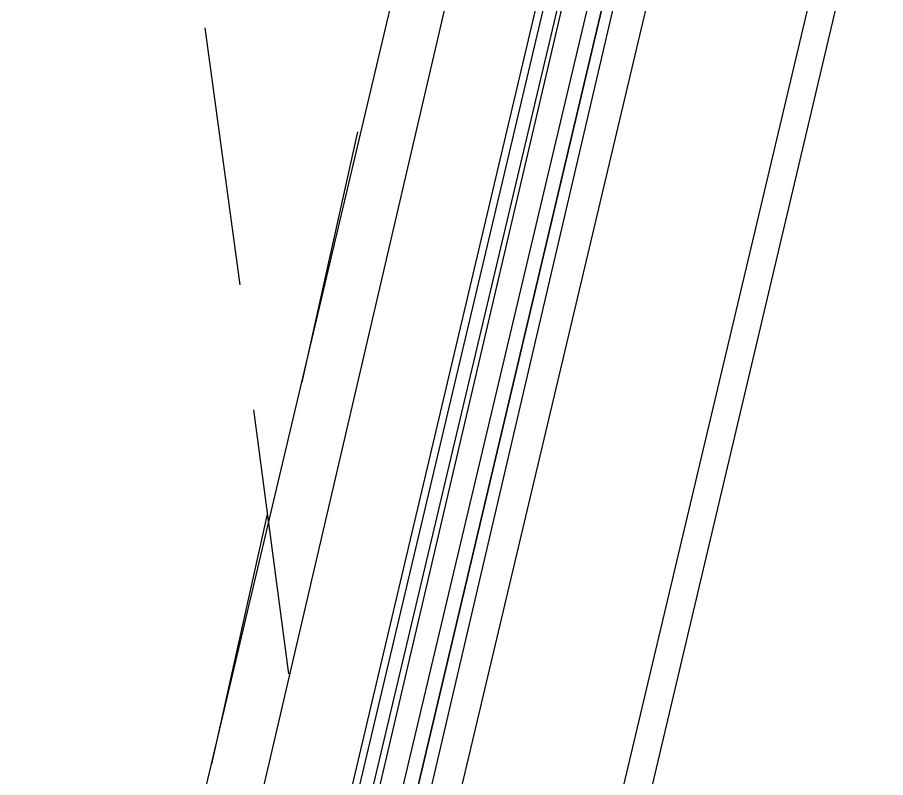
# Model space of a CAD drawing. Header units: feet. Extents: x -84 to 198, y -22 to 181.
# Drawn here: x 132.307 to 133.973, y 115.045 to 116.504 of the extents above; entities that cross this region are included whole.
import ezdxf

# ---------------------------------------------------------------- set-up
doc = ezdxf.new("R2010")
doc.units = ezdxf.units.FT
doc.layers.add('A-LINEA', color=7, linetype='CONTINUOUS')

msp = doc.modelspace()

# ---------------------------------------------------------------- linework, layer by layer
at = {"layer": 'A-LINEA'}
for p, q in [((132.3067, 109.8711), (135.4933, 123.3644)), ((134.4133, 122.4044), (132.5333, 114.4578)), ((135.1733, 122.2311), (133.2933, 114.2844)), ((132.7333, 114.8311), (133.56, 118.3778)), ((132.8933, 114.7911), (133.7333, 118.3511)), ((132.9067, 114.7911), (133.7467, 118.3378)), ((132.9333, 114.7911), (133.7733, 118.3378)), ((132.9467, 114.7911), (133.7733, 118.3244)), ((133.9333, 118.2978), (133.0933, 114.7511)), ((132.6667, 116.4844), (132.7333, 115.9911)), ((132.8533, 115.8044), (132.96, 116.2844)), ((132.76, 115.7511), (132.8267, 115.2444)), ((132.68, 115.0711), (132.7867, 115.5511))]:
    msp.add_line(p, q, dxfattribs=at)
msp.add_lwpolyline([(133.04, 114.7644), (133.88, 118.3644), (133.88, 118.3778), (133.8667, 118.3778), (133.0133, 114.7644), (133.8667, 118.3778), (133.8533, 118.3778), (133.84, 118.3778), (132.9867, 114.7778)], dxfattribs=at)

doc.saveas('drawing.dxf')
